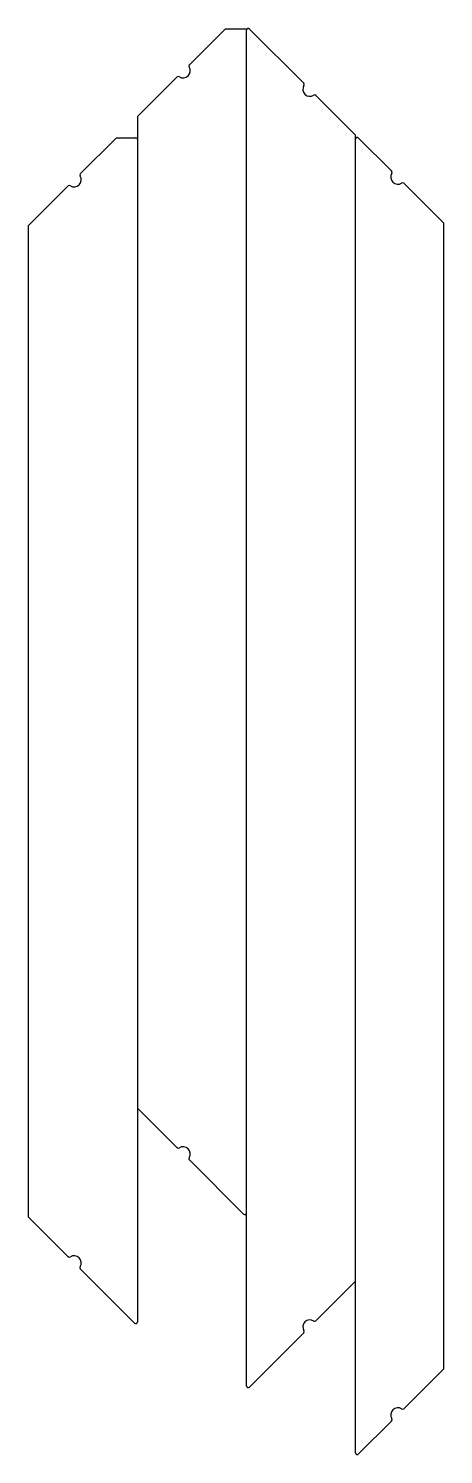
# Model space of a CAD drawing. Header units: millimetres. Extents: x -133 to -15, y -154 to 251.
import ezdxf

# ---------------------------------------------------------------- set-up
doc = ezdxf.new("R2010")
doc.units = ezdxf.units.MM

msp = doc.modelspace()

# ---------------------------------------------------------------- linework, layer by layer
at = {"color": 7, "linetype": 'Continuous', "lineweight": 25}
for p, q in [((-87.37, 241.04), (-77.1, 251.31)), ((-77.1, 251.31), (-71.6, 251.31)), ((-71.1, -134.72), (-71.1, 250.86)), ((-54.83, 235.8), (-70.25, 251.22)), ((-102.1, 226.31), (-90.83, 237.58)), ((-40.1, 221.07), (-51.37, 232.34)), ((-102.1, 226.31), (-102.1, -116.48)), ((-118.37, 210.04), (-108.1, 220.31)), ((-108.1, 220.31), (-102.6, 220.31)), ((-40.1, -153.72), (-40.1, 221.07)), ((-39.25, 220.22), (-29.83, 210.8)), ((-26.37, 207.34), (-15.1, 196.07)), ((-133.1, 195.31), (-121.83, 206.58)), ((-133.1, -86.69), (-133.1, 195.31)), ((-15.1, 196.07), (-15.1, -129.93)), ((-102.1, -55.69), (-90.83, -66.96)), ((-87.37, -70.42), (-71.96, -85.84)), ((-133.1, -86.69), (-121.83, -97.96)), ((-118.37, -101.42), (-102.96, -116.84)), ((-40.1, -104.93), (-51.37, -116.2)), ((-54.83, -119.66), (-70.25, -135.08)), ((-15.1, -129.93), (-26.37, -141.2)), ((-29.83, -144.66), (-39.25, -154.08))]:
    msp.add_line(p, q, dxfattribs=at)
for centre, radius, start, end in [((-71.6, 250.81), 0.5, 360, 90), ((-70.6, 250.86), 0.5, 45, 180), ((-89.1, 239.31), 2, 236.537, 33.463), ((-87.02, 240.69), 0.5, 135, 213.463), ((-90.48, 237.23), 0.5, 56.537, 135), ((-55.19, 235.45), 0.5, 326.537, 45), ((-53.1, 234.07), 2, 146.537, 303.463), ((-51.72, 231.98), 0.5, 45, 123.463), ((-102.6, 219.81), 0.5, 0, 90), ((-39.6, 219.86), 0.5, 45, 180), ((-120.1, 208.31), 2, 236.537, 33.463), ((-118.02, 209.69), 0.5, 135, 213.463), ((-28.1, 209.07), 2, 146.537, 303.463), ((-30.19, 210.45), 0.5, 326.537, 45), ((-26.72, 206.98), 0.5, 45, 123.463), ((-121.48, 206.23), 0.5, 56.537, 135), ((-90.48, -66.6), 0.5, 225, 303.463), ((-89.1, -68.69), 2, 326.537, 123.463), ((-87.02, -70.07), 0.5, 146.537, 225), ((-71.6, -85.48), 0.5, 225, 360), ((-121.48, -97.6), 0.5, 225, 303.463), ((-120.1, -99.69), 2, 326.537, 123.463), ((-118.02, -101.07), 0.5, 146.537, 225), ((-102.6, -116.48), 0.5, 225, 360), ((-53.1, -117.93), 2, 56.537, 213.463), ((-51.72, -115.85), 0.5, 236.537, 315), ((-55.19, -119.31), 0.5, 315, 33.463), ((-70.6, -134.72), 0.5, 180, 315), ((-28.1, -142.93), 2, 56.537, 213.463), ((-26.72, -140.85), 0.5, 236.537, 315), ((-30.19, -144.31), 0.5, 315, 33.463), ((-39.6, -153.72), 0.5, 180, 315)]:
    msp.add_arc(centre, radius, start, end, dxfattribs=at)

doc.saveas('drawing.dxf')
